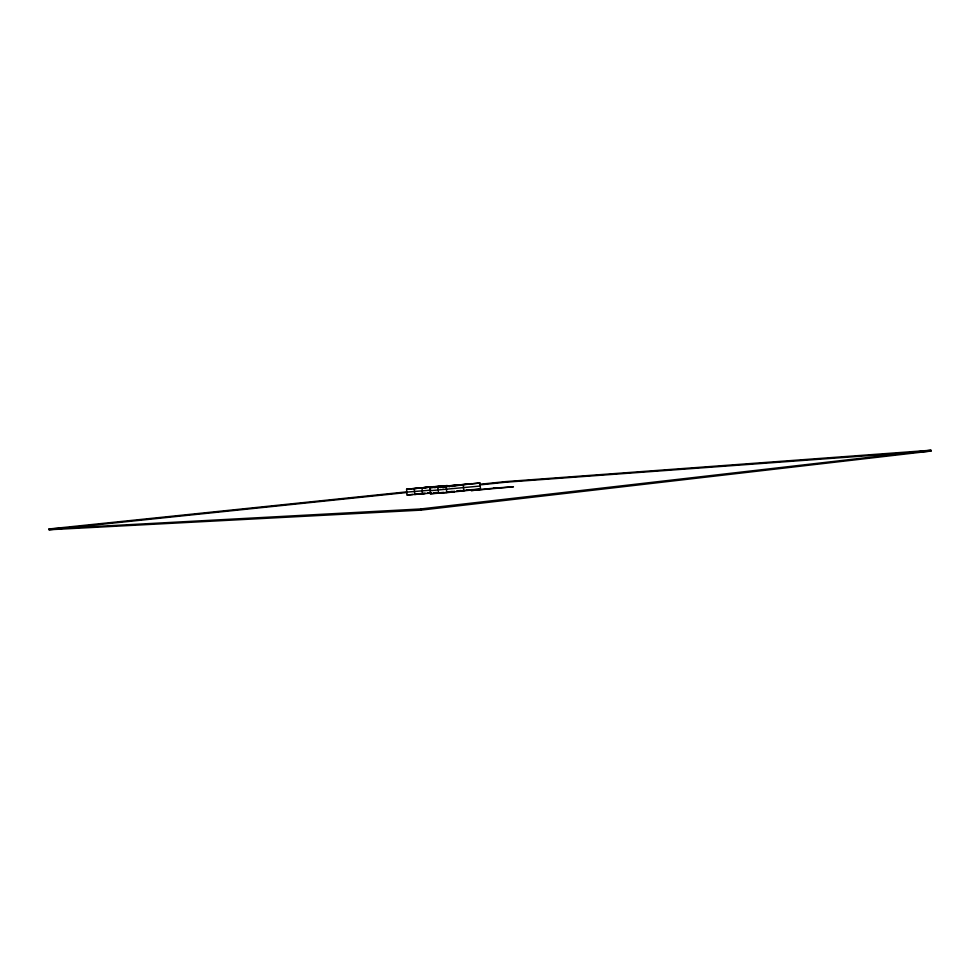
<?xml version="1.0" encoding="UTF-8"?>
<svg xmlns="http://www.w3.org/2000/svg" width="980" height="980" viewBox="0 0 980 980"><rect width="100%" height="100%" fill="white"/><g stroke="black" fill="none" stroke-linecap="round" stroke-linejoin="round"><path stroke-width="1.47" d="M434.581 487.636L438.17 486.497L443.401 487.648M437.448 487.599L442.678 486.043L445.324 486.815L441.429 487.219M440.069 487.587L447.162 485.578L449.869 486.693M451.768 486.558L454.304 485.86M49 528.98L420.641 508.963L930.927 450.249L931 451.07L420.751 510.151L49.074 529.751L49 528.98L406.59 491.887M445.814 492.45L438.501 493.222L437.938 487.085M448.742 492.132L454.598 491.507M457.525 491.201L472.164 489.632M446.745 492.671L480.494 489.069L479.943 483.005L429.816 487.685L430.379 493.773L446.745 492.671L446.182 486.484L429.816 487.685M480.212 486.031L430.098 490.723M441.992 486.031L406.59 489.204L407.129 495.035L412.801 494.435M415.643 494.128L422.735 493.381M424.744 493.455L414.785 494.508L414.246 488.64L434.177 486.607M427.586 493.161L430.441 492.854M407.129 495.035L431.114 493.075M433.969 492.781L436.823 492.475M430.379 493.773L443.524 492.377M447.897 491.911L452.282 491.446M456.656 490.98L461.041 490.515M479.637 484.304L505.496 481.621L930.927 450.249M49.074 529.751L406.651 492.524M479.685 484.916L505.558 482.221L931 451.07M430.845 490.135L406.859 492.119M406.59 489.204L447.162 485.578M435.169 487.452L471.613 483.63M446.182 486.484L479.943 483.005M447.456 486.57L461.09 485.161M416.586 488.187L432.058 487.048M446.794 485.933L463.234 484.72L463.797 490.845L457.819 491.262M466.97 490L480.494 489.069M428.407 492.842L431.237 492.646M417.125 493.981L425.565 493.406M428.382 493.21L431.2 493.014M448.84 491.862L454.818 491.458M422.013 488.077L422.552 493.981M420.641 508.963L420.751 510.151M493.81 488.15L471.147 490.576L513.447 486.803L493.81 488.15"/></g></svg>
